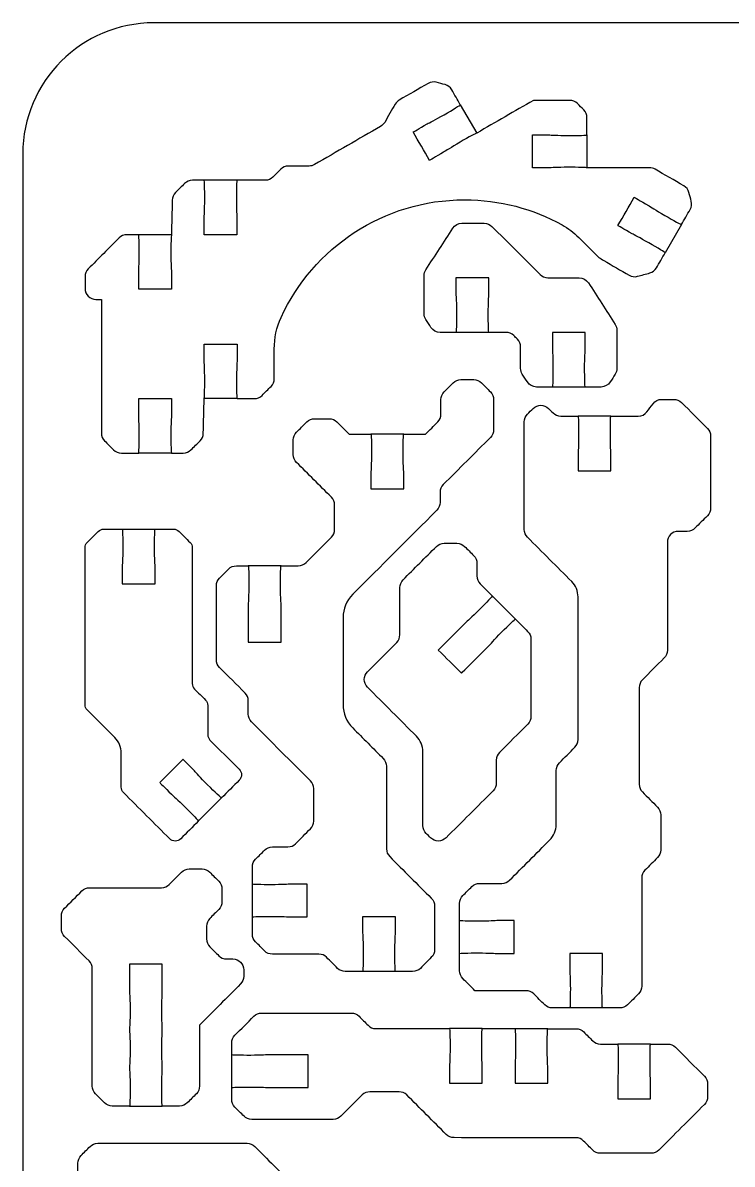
# Model space of a CAD drawing. Extents: x 0 to 400, y 230 to 450.
# Drawn here: x 270 to 335, y 345.5 to 450 of the extents above; entities that cross this region are included whole.
import ezdxf

# ---------------------------------------------------------------- set-up
doc = ezdxf.new("R2010")
doc.units = 0
doc.header["$MEASUREMENT"] = 0
doc.layers.add('DEFAULT', color=18, linetype='CONTINUOUS')

msp = doc.modelspace()

# ---------------------------------------------------------------- linework, layer by layer
at = {"layer": 'DEFAULT', "color": 1}
for points in [[(310.09, 442.5), (311.59, 439.9)], [(321.69, 439.73), (321.69, 436.73)], [(289.62, 435.58), (286.62, 435.58)], [(330.36, 431.53), (328.86, 428.93)], [(283.62, 430.59), (280.62, 430.59)], [(312.7, 421.64), (309.7, 421.64)], [(321.53, 416.64), (318.53, 416.64)], [(289.63, 415.58), (286.63, 415.58)], [(323.88, 413.97), (320.88, 413.97)], [(304.9, 412.32), (301.9, 412.32)], [(283.62, 410.58), (280.62, 410.58)], [(279.12, 403.62), (282.12, 403.62)], [(293.66, 400.26), (290.66, 400.26)], [(315.14, 395.38), (313.02, 397.5)], [(286.08, 376.87), (288.21, 379)], [(291.04, 368.1), (291.04, 371.1)], [(310.02, 364.75), (310.02, 367.75)], [(304.14, 363.1), (301.14, 363.1)], [(323.12, 359.76), (320.12, 359.76)], [(312.1, 357.87), (309.1, 357.87)], [(318.1, 357.86), (315.1, 357.86)], [(289.14, 352.47), (289.14, 355.47)], [(327.52, 356.45), (324.52, 356.45)], [(279.78, 350.78), (282.78, 350.78)]]:
    msp.add_lwpolyline(points, dxfattribs=at)
for points, knots in [([(270, 242), (270, 307.33), (270, 372.67), (270, 438), (270, 444.63), (275.37, 450), (282, 450), (317.33, 450), (352.67, 450), (388, 450), (394.63, 450), (400, 444.63), (400, 438), (400, 372.67), (400, 307.33), (400, 242), (400, 235.37), (394.63, 230), (388, 230), (352.67, 230), (317.33, 230), (282, 230), (275.37, 230), (270, 235.37), (270, 242)], [0, 0, 0, 0, 555.591, 555.591, 555.591, 556.591, 556.591, 556.591, 857.063, 857.063, 857.063, 858.063, 858.063, 858.063, 1413.654, 1413.654, 1413.654, 1414.654, 1414.654, 1414.654, 1715.126, 1715.126, 1715.126, 1716.126, 1716.126, 1716.126, 1716.126]), ([(326.03, 434.02), (325.53, 433.16), (325.03, 432.29), (324.53, 431.42), (324.53, 431.42), (325.07, 431.12), (325.83, 430.68), (326.01, 430.57), (326.53, 430.33), (327.36, 429.84), (328.2, 429.37), (328.86, 428.96), (328.86, 428.93), (328.59, 428.47), (328.33, 428.01), (328.06, 427.55), (327.93, 427.32), (327.71, 427.16), (327.46, 427.09), (327.08, 426.99), (326.7, 426.88), (326.32, 426.78), (326.07, 426.71), (325.79, 426.75), (325.56, 426.88), (324.79, 427.33), (324.01, 427.78), (323.23, 428.23), (322.93, 428.4), (322.65, 428.62), (322.4, 428.86), (321.92, 429.35), (321.43, 429.84), (320.94, 430.33), (320.49, 430.78), (319.97, 431.18), (319.41, 431.49), (316.76, 432.96), (313.71, 433.79), (310.48, 433.79), (303.02, 433.79), (296.59, 429.38), (293.67, 423.02), (293.25, 422.11), (293.04, 421.12), (293.04, 420.12), (293.04, 419.22), (293.04, 418.31), (293.04, 417.41), (293.04, 417.14), (292.94, 416.89), (292.75, 416.7), (292.47, 416.43), (292.2, 416.15), (291.92, 415.87), (291.73, 415.69), (291.48, 415.58), (291.21, 415.58), (290.68, 415.58), (290.16, 415.58), (289.63, 415.58), (289.6, 415.58), (289.58, 416.36), (289.58, 417.33), (289.58, 418.3), (289.63, 418.87), (289.63, 419.08), (289.63, 419.58), (289.63, 420.08), (289.63, 420.58), (288.63, 420.58), (287.63, 420.58), (286.62, 420.58), (286.62, 420.08), (286.62, 419.58), (286.62, 419.08), (286.62, 418.87), (286.67, 418.3), (286.67, 417.33), (286.67, 416.36), (286.65, 415.58), (286.62, 415.58), (286.59, 414.52), (286.57, 413.46), (286.54, 412.4), (286.54, 412.14), (286.43, 411.9), (286.25, 411.72), (285.97, 411.44), (285.69, 411.16), (285.41, 410.88), (285.22, 410.69), (284.97, 410.58), (284.7, 410.58), (284.34, 410.58), (283.98, 410.58), (283.62, 410.58), (283.59, 410.58), (283.57, 411.37), (283.57, 412.33), (283.57, 413.3), (283.62, 413.87), (283.62, 414.08), (283.62, 414.58), (283.62, 415.08), (283.62, 415.58), (282.62, 415.58), (281.62, 415.58), (280.62, 415.58), (280.62, 415.08), (280.62, 414.58), (280.62, 414.08), (280.62, 413.87), (280.67, 413.3), (280.67, 412.33), (280.67, 411.37), (280.64, 410.58), (280.62, 410.58), (280.09, 410.58), (279.56, 410.58), (279.03, 410.58), (278.76, 410.58), (278.51, 410.69), (278.32, 410.88), (278.04, 411.15), (277.77, 411.43), (277.49, 411.71), (277.3, 411.89), (277.2, 412.15), (277.2, 412.41), (277.2, 416.5), (277.2, 420.58), (277.2, 424.67), (277.03, 424.67), (276.87, 424.67), (276.7, 424.67), (276.15, 424.67), (275.7, 425.11), (275.7, 425.67), (275.7, 426.03), (275.7, 426.39), (275.7, 426.75), (275.7, 427.02), (275.8, 427.27), (275.99, 427.46), (276.94, 428.41), (277.88, 429.35), (278.82, 430.3), (279.01, 430.48), (279.27, 430.59), (279.53, 430.59), (279.89, 430.59), (280.26, 430.59), (280.62, 430.59), (280.64, 430.59), (280.67, 429.81), (280.67, 428.84), (280.67, 427.87), (280.62, 427.3), (280.62, 427.09), (280.62, 426.59), (280.62, 426.09), (280.62, 425.59), (281.62, 425.59), (282.62, 425.59), (283.62, 425.59), (283.62, 426.09), (283.62, 426.59), (283.62, 427.09), (283.62, 427.3), (283.57, 427.87), (283.57, 428.84), (283.57, 429.75), (283.59, 430.5), (283.62, 430.59), (283.64, 431.65), (283.67, 432.71), (283.7, 433.76), (283.7, 434.02), (283.81, 434.26), (283.99, 434.45), (284.27, 434.73), (284.55, 435.01), (284.83, 435.29), (285.02, 435.48), (285.27, 435.58), (285.54, 435.58), (285.9, 435.58), (286.26, 435.58), (286.62, 435.58), (286.65, 435.58), (286.67, 434.79), (286.67, 433.83), (286.67, 432.87), (286.62, 432.29), (286.62, 432.08), (286.62, 431.58), (286.62, 431.08), (286.62, 430.58), (287.62, 430.58), (288.62, 430.58), (289.62, 430.58), (289.62, 431.08), (289.62, 431.58), (289.62, 432.08), (289.62, 432.29), (289.57, 432.87), (289.57, 433.83), (289.57, 434.79), (289.59, 435.58), (289.62, 435.58), (290.49, 435.58), (291.35, 435.58), (292.21, 435.58), (292.48, 435.58), (292.73, 435.69), (292.92, 435.87), (293.16, 436.11), (293.39, 436.35), (293.63, 436.59), (293.82, 436.77), (294.07, 436.88), (294.34, 436.88), (294.97, 436.88), (295.6, 436.88), (296.23, 436.88), (296.4, 436.88), (296.58, 436.93), (296.73, 437.01), (298.75, 438.18), (300.77, 439.35), (302.79, 440.51), (302.94, 440.6), (303.07, 440.73), (303.16, 440.88), (303.48, 441.44), (303.8, 442), (304.13, 442.56), (304.22, 442.71), (304.34, 442.84), (304.49, 442.93), (305.38, 443.43), (306.26, 443.94), (307.14, 444.45), (307.37, 444.58), (307.64, 444.62), (307.89, 444.55), (308.16, 444.48), (308.43, 444.41), (308.69, 444.34), (308.95, 444.27), (309.17, 444.1), (309.3, 443.87), (309.57, 443.41), (309.83, 442.96), (310.09, 442.5), (310.09, 442.47), (309.44, 442.06), (308.61, 441.58), (307.77, 441.1), (307.25, 440.85), (307.06, 440.75), (306.31, 440.31), (305.77, 440), (305.77, 440), (306.27, 439.13), (306.77, 438.27), (307.27, 437.4), (307.27, 437.4), (307.81, 437.71), (308.56, 438.15), (308.75, 438.26), (309.22, 438.58), (310.06, 439.07), (310.89, 439.55), (311.58, 439.92), (311.6, 439.9), (313.33, 440.9), (315.06, 441.9), (316.79, 442.9), (317.9, 442.9), (319, 442.9), (320.11, 442.9), (320.37, 442.9), (320.63, 442.8), (320.82, 442.61), (321.01, 442.41), (321.21, 442.22), (321.4, 442.02), (321.59, 441.83), (321.69, 441.58), (321.69, 441.31), (321.69, 440.78), (321.69, 440.26), (321.69, 439.73), (321.69, 439.7), (320.91, 439.68), (319.94, 439.68), (318.98, 439.68), (318.41, 439.73), (318.19, 439.73), (317.69, 439.73), (317.19, 439.73), (316.7, 439.73), (316.7, 438.72), (316.7, 437.72), (316.7, 436.72), (317.19, 436.72), (317.69, 436.72), (318.19, 436.72), (318.41, 436.72), (318.98, 436.77), (319.94, 436.77), (320.91, 436.77), (321.69, 436.75), (321.69, 436.72), (323.61, 436.72), (325.52, 436.72), (327.43, 436.72), (327.6, 436.72), (327.77, 436.68), (327.93, 436.59), (328.81, 436.08), (329.69, 435.58), (330.57, 435.07), (330.8, 434.94), (330.97, 434.72), (331.03, 434.46), (331.11, 434.19), (331.18, 433.93), (331.25, 433.66), (331.32, 433.4), (331.28, 433.13), (331.15, 432.9), (330.88, 432.44), (330.62, 431.98), (330.35, 431.52), (330.34, 431.5), (329.65, 431.88), (328.82, 432.36), (327.98, 432.84), (327.51, 433.17), (327.32, 433.27), (326.57, 433.72), (326.03, 434.02), (326.03, 434.02)], [0, 0, 0, 0, 8.507608, 8.507608, 8.507608, 9.507608, 9.507608, 9.507608, 10.507608, 10.507608, 10.507608, 11.507608, 11.507608, 11.507608, 16.010877, 16.010877, 16.010877, 17.010877, 17.010877, 17.010877, 20.331075, 20.331075, 20.331075, 21.331075, 21.331075, 21.331075, 28.956307, 28.956307, 28.956307, 29.956307, 29.956307, 29.956307, 35.821052, 35.821052, 35.821052, 36.821052, 36.821052, 36.821052, 37.821052, 37.821052, 37.821052, 38.821052, 38.821052, 38.821052, 39.821052, 39.821052, 39.821052, 47.508052, 47.508052, 47.508052, 48.508052, 48.508052, 48.508052, 51.822971, 51.822971, 51.822971, 52.822971, 52.822971, 52.822971, 57.320971, 57.320971, 57.320971, 58.320971, 58.320971, 58.320971, 59.320971, 59.320971, 59.320971, 63.570971, 63.570971, 63.570971, 72.080971, 72.080971, 72.080971, 76.330971, 76.330971, 76.330971, 77.330971, 77.330971, 77.330971, 78.340971, 78.340971, 78.340971, 87.370701, 87.370701, 87.370701, 88.370701, 88.370701, 88.370701, 91.7337, 91.7337, 91.7337, 92.7337, 92.7337, 92.7337, 95.8097, 95.8097, 95.8097, 96.8097, 96.8097, 96.8097, 97.8097, 97.8097, 97.8097, 102.0597, 102.0597, 102.0597, 110.5697, 110.5697, 110.5697, 114.8197, 114.8197, 114.8197, 115.8197, 115.8197, 115.8197, 116.8197, 116.8197, 116.8197, 121.3257, 121.3257, 121.3257, 122.3257, 122.3257, 122.3257, 125.649102, 125.649102, 125.649102, 126.649102, 126.649102, 126.649102, 161.385102, 161.385102, 161.385102, 162.800102, 162.800102, 162.800102, 163.800102, 163.800102, 163.800102, 166.882102, 166.882102, 166.882102, 167.882102, 167.882102, 167.882102, 179.244603, 179.244603, 179.244603, 180.244603, 180.244603, 180.244603, 183.319603, 183.319603, 183.319603, 184.319603, 184.319603, 184.319603, 185.319603, 185.319603, 185.319603, 189.569603, 189.569603, 189.569603, 198.079603, 198.079603, 198.079603, 202.329603, 202.329603, 202.329603, 203.329603, 203.329603, 203.329603, 204.349603, 204.349603, 204.349603, 213.351341, 213.351341, 213.351341, 214.351341, 214.351341, 214.351341, 217.721414, 217.721414, 217.721414, 218.721414, 218.721414, 218.721414, 221.795414, 221.795414, 221.795414, 222.795414, 222.795414, 222.795414, 223.795414, 223.795414, 223.795414, 228.045414, 228.045414, 228.045414, 236.555414, 236.555414, 236.555414, 240.805414, 240.805414, 240.805414, 241.805414, 241.805414, 241.805414, 242.805414, 242.805414, 242.805414, 250.141414, 250.141414, 250.141414, 251.141414, 251.141414, 251.141414, 253.998126, 253.998126, 253.998126, 254.998126, 254.998126, 254.998126, 260.354126, 260.354126, 260.354126, 261.354126, 261.354126, 261.354126, 281.198138, 281.198138, 281.198138, 282.198138, 282.198138, 282.198138, 287.707351, 287.707351, 287.707351, 288.707351, 288.707351, 288.707351, 297.355515, 297.355515, 297.355515, 298.355515, 298.355515, 298.355515, 300.704755, 300.704755, 300.704755, 301.704755, 301.704755, 301.704755, 306.194595, 306.194595, 306.194595, 307.194595, 307.194595, 307.194595, 308.194595, 308.194595, 308.194595, 309.194595, 309.194595, 309.194595, 317.702203, 317.702203, 317.702203, 318.702203, 318.702203, 318.702203, 319.702203, 319.702203, 319.702203, 320.702203, 320.702203, 320.702203, 337.728758, 337.728758, 337.728758, 347.121758, 347.121758, 347.121758, 348.121758, 348.121758, 348.121758, 350.475719, 350.475719, 350.475719, 351.475719, 351.475719, 351.475719, 355.973719, 355.973719, 355.973719, 356.973719, 356.973719, 356.973719, 357.973719, 357.973719, 357.973719, 362.223719, 362.223719, 362.223719, 370.743719, 370.743719, 370.743719, 374.993719, 374.993719, 374.993719, 375.993719, 375.993719, 375.993719, 376.993719, 376.993719, 376.993719, 393.246719, 393.246719, 393.246719, 394.246719, 394.246719, 394.246719, 402.881929, 402.881929, 402.881929, 403.881929, 403.881929, 403.881929, 406.232461, 406.232461, 406.232461, 407.232461, 407.232461, 407.232461, 411.737692, 411.737692, 411.737692, 412.737692, 412.737692, 412.737692, 413.737692, 413.737692, 413.737692, 414.737692, 414.737692, 414.737692, 414.737692]), ([(317.07, 416.64), (317.55, 416.64), (318.04, 416.64), (318.53, 416.64), (318.56, 416.72), (318.58, 417.47), (318.58, 418.39), (318.58, 419.36), (318.53, 419.93), (318.53, 420.14), (318.53, 420.64), (318.53, 421.14), (318.53, 421.64), (319.53, 421.64), (320.53, 421.64), (321.53, 421.64), (321.53, 421.14), (321.53, 420.64), (321.53, 420.14), (321.53, 419.93), (321.48, 419.36), (321.48, 418.39), (321.48, 417.47), (321.5, 416.72), (321.53, 416.64), (322.01, 416.64), (322.5, 416.64), (322.98, 416.64), (323.32, 416.64), (323.64, 416.82), (323.82, 417.1), (323.98, 417.34), (324.13, 417.57), (324.28, 417.81), (324.39, 417.97), (324.44, 418.16), (324.44, 418.36), (324.44, 419.52), (324.44, 420.68), (324.44, 421.84), (324.44, 422.03), (324.39, 422.22), (324.28, 422.38), (323.46, 423.65), (322.64, 424.92), (321.82, 426.19), (321.64, 426.47), (321.32, 426.64), (320.98, 426.64), (320.02, 426.64), (319.07, 426.64), (318.11, 426.64), (317.84, 426.64), (317.59, 426.75), (317.4, 426.94), (315.93, 428.41), (314.46, 429.88), (312.99, 431.35), (312.8, 431.54), (312.55, 431.64), (312.28, 431.64), (311.6, 431.64), (310.92, 431.64), (310.24, 431.64), (309.9, 431.64), (309.58, 431.47), (309.4, 431.18), (308.58, 429.92), (307.76, 428.65), (306.94, 427.38), (306.83, 427.22), (306.78, 427.03), (306.78, 426.83), (306.78, 425.67), (306.78, 424.51), (306.78, 423.35), (306.78, 423.16), (306.83, 422.97), (306.94, 422.81), (307.09, 422.57), (307.24, 422.34), (307.4, 422.1), (307.58, 421.82), (307.9, 421.64), (308.24, 421.64), (308.72, 421.64), (309.21, 421.64), (309.69, 421.64), (309.72, 421.64), (309.74, 422.43), (309.74, 423.39), (309.74, 424.36), (309.69, 424.93), (309.69, 425.14), (309.69, 425.64), (309.69, 426.14), (309.69, 426.64), (310.69, 426.64), (311.7, 426.64), (312.7, 426.64), (312.7, 426.14), (312.7, 425.64), (312.7, 425.14), (312.7, 424.93), (312.65, 424.36), (312.65, 423.39), (312.65, 422.43), (312.67, 421.64), (312.7, 421.64), (313.23, 421.64), (313.75, 421.64), (314.28, 421.64), (314.55, 421.64), (314.8, 421.54), (314.99, 421.35), (315.1, 421.24), (315.21, 421.13), (315.32, 421.02), (315.5, 420.84), (315.61, 420.58), (315.61, 420.32), (315.61, 419.66), (315.61, 419.01), (315.61, 418.35), (315.61, 418.16), (315.67, 417.97), (315.77, 417.81), (315.92, 417.58), (316.08, 417.34), (316.23, 417.1), (316.41, 416.82), (316.73, 416.64), (317.07, 416.64)], [1, 1, 1, 1, 5.136, 5.136, 5.136, 6.136, 6.136, 6.136, 7.136, 7.136, 7.136, 11.396, 11.396, 11.396, 19.907, 19.907, 19.907, 24.167, 24.167, 24.167, 25.167, 25.167, 25.167, 26.167, 26.167, 26.167, 30.286, 30.286, 30.286, 31.286, 31.286, 31.286, 33.686382, 33.686382, 33.686382, 34.686382, 34.686382, 34.686382, 44.550382, 44.550382, 44.550382, 45.550382, 45.550382, 45.550382, 58.401831, 58.401831, 58.401831, 59.401831, 59.401831, 59.401831, 67.544831, 67.544831, 67.544831, 68.544831, 68.544831, 68.544831, 86.235935, 86.235935, 86.235935, 87.235935, 87.235935, 87.235935, 93.028935, 93.028935, 93.028935, 94.028935, 94.028935, 94.028935, 106.879545, 106.879545, 106.879545, 107.879545, 107.879545, 107.879545, 117.743545, 117.743545, 117.743545, 118.743545, 118.743545, 118.743545, 121.143927, 121.143927, 121.143927, 122.143927, 122.143927, 122.143927, 126.272927, 126.272927, 126.272927, 127.272927, 127.272927, 127.272927, 128.272927, 128.272927, 128.272927, 132.522927, 132.522927, 132.522927, 141.033927, 141.033927, 141.033927, 145.283927, 145.283927, 145.283927, 146.283927, 146.283927, 146.283927, 147.283927, 147.283927, 147.283927, 151.778927, 151.778927, 151.778927, 152.778927, 152.778927, 152.778927, 154.092731, 154.092731, 154.092731, 155.092731, 155.092731, 155.092731, 160.652731, 160.652731, 160.652731, 161.652731, 161.652731, 161.652731, 164.046791, 164.046791, 164.046791, 165.046791, 165.046791, 165.046791, 165.046791]), ([(313.14, 412.73), (313.14, 413.65), (313.14, 414.57), (313.14, 415.49), (313.14, 415.76), (313.04, 416.01), (312.85, 416.2), (312.57, 416.48), (312.3, 416.75), (312.02, 417.03), (311.83, 417.22), (311.58, 417.32), (311.32, 417.32), (310.92, 417.32), (310.53, 417.32), (310.14, 417.32), (309.88, 417.32), (309.62, 417.22), (309.44, 417.03), (309.16, 416.75), (308.88, 416.48), (308.61, 416.2), (308.42, 416.01), (308.31, 415.76), (308.31, 415.49), (308.31, 415.05), (308.31, 414.6), (308.31, 414.15), (308.31, 413.89), (308.21, 413.63), (308.02, 413.45), (307.65, 413.07), (307.28, 412.7), (306.9, 412.32), (306.24, 412.32), (305.57, 412.32), (304.9, 412.32), (304.87, 412.32), (304.85, 411.54), (304.85, 410.57), (304.85, 409.6), (304.9, 409.03), (304.9, 408.82), (304.9, 408.32), (304.9, 407.82), (304.9, 407.32), (303.9, 407.32), (302.9, 407.32), (301.9, 407.32), (301.9, 407.82), (301.9, 408.32), (301.9, 408.82), (301.9, 409.03), (301.95, 409.6), (301.95, 410.57), (301.95, 411.54), (301.93, 412.32), (301.9, 412.32), (301.23, 412.32), (300.57, 412.32), (299.9, 412.32), (299.53, 412.7), (299.15, 413.07), (298.78, 413.45), (298.59, 413.63), (298.34, 413.74), (298.07, 413.74), (297.62, 413.74), (297.18, 413.74), (296.73, 413.74), (296.47, 413.74), (296.21, 413.63), (296.02, 413.45), (295.71, 413.13), (295.39, 412.81), (295.07, 412.5), (294.89, 412.31), (294.78, 412.06), (294.78, 411.79), (294.78, 411.34), (294.78, 410.9), (294.78, 410.45), (294.78, 410.18), (294.89, 409.93), (295.08, 409.74), (296.14, 408.68), (297.21, 407.61), (298.27, 406.55), (298.46, 406.36), (298.57, 406.1), (298.57, 405.84), (298.57, 405.09), (298.57, 404.34), (298.57, 403.59), (298.57, 403.32), (298.46, 403.07), (298.27, 402.88), (297.5, 402.11), (296.72, 401.33), (295.95, 400.56), (295.76, 400.37), (295.51, 400.26), (295.24, 400.26), (294.72, 400.26), (294.19, 400.26), (293.66, 400.26), (293.63, 400.26), (293.61, 399.48), (293.61, 398.51), (293.61, 397.55), (293.66, 396.98), (293.66, 396.76), (293.66, 395.6), (293.66, 394.43), (293.66, 393.26), (292.66, 393.26), (291.66, 393.26), (290.66, 393.26), (290.66, 394.43), (290.66, 395.6), (290.66, 396.76), (290.66, 396.98), (290.71, 397.55), (290.71, 398.51), (290.71, 399.48), (290.69, 400.26), (290.66, 400.26), (290.3, 400.26), (289.93, 400.26), (289.57, 400.26), (289.3, 400.26), (289.05, 400.16), (288.86, 399.97), (288.59, 399.69), (288.31, 399.42), (288.03, 399.14), (287.85, 398.95), (287.74, 398.7), (287.74, 398.43), (287.74, 396.17), (287.74, 393.91), (287.74, 391.65), (287.74, 391.38), (287.85, 391.13), (288.03, 390.94), (288.81, 390.16), (289.59, 389.39), (290.36, 388.61), (290.55, 388.42), (290.65, 388.17), (290.66, 387.9), (290.66, 387.5), (290.66, 387.09), (290.66, 386.68), (290.66, 386.41), (290.76, 386.16), (290.95, 385.97), (292.75, 384.17), (294.56, 382.36), (296.36, 380.56), (296.55, 380.37), (296.66, 380.12), (296.66, 379.85), (296.66, 378.86), (296.66, 377.87), (296.66, 376.88), (296.66, 376.62), (296.55, 376.36), (296.36, 376.18), (295.91, 375.72), (295.45, 375.27), (295, 374.81), (294.81, 374.62), (294.56, 374.52), (294.29, 374.52), (293.82, 374.52), (293.34, 374.52), (292.87, 374.52), (292.6, 374.52), (292.35, 374.41), (292.16, 374.22), (291.88, 373.95), (291.61, 373.67), (291.33, 373.4), (291.14, 373.21), (291.04, 372.95), (291.04, 372.69), (291.04, 372.16), (291.04, 371.63), (291.04, 371.1), (291.04, 371.07), (291.82, 371.05), (292.79, 371.05), (293.76, 371.05), (294.33, 371.1), (294.54, 371.1), (295.04, 371.1), (295.54, 371.1), (296.04, 371.1), (296.04, 370.1), (296.04, 369.1), (296.04, 368.1), (295.54, 368.1), (295.04, 368.1), (294.54, 368.1), (294.33, 368.1), (293.76, 368.15), (292.79, 368.15), (291.82, 368.15), (291.04, 368.13), (291.04, 368.1), (291.04, 367.57), (291.04, 367.04), (291.04, 366.52), (291.04, 366.25), (291.14, 365.99), (291.33, 365.81), (291.61, 365.53), (291.88, 365.26), (292.16, 364.98), (292.35, 364.79), (292.6, 364.69), (292.87, 364.69), (294.29, 364.69), (295.71, 364.69), (297.13, 364.69), (297.4, 364.69), (297.65, 364.58), (297.84, 364.4), (298.17, 364.06), (298.51, 363.73), (298.84, 363.39), (299.03, 363.21), (299.28, 363.1), (299.55, 363.1), (300.08, 363.1), (300.61, 363.1), (301.14, 363.1), (301.17, 363.1), (301.19, 363.88), (301.19, 364.85), (301.19, 365.82), (301.14, 366.39), (301.14, 366.6), (301.14, 367.1), (301.14, 367.6), (301.14, 368.1), (302.14, 368.1), (303.14, 368.1), (304.14, 368.1), (304.14, 367.6), (304.14, 367.1), (304.14, 366.6), (304.14, 366.39), (304.09, 365.82), (304.09, 364.85), (304.09, 363.88), (304.11, 363.1), (304.14, 363.1), (304.67, 363.1), (305.2, 363.1), (305.72, 363.1), (305.99, 363.1), (306.24, 363.21), (306.43, 363.39), (306.76, 363.73), (307.1, 364.06), (307.43, 364.4), (307.62, 364.58), (307.73, 364.84), (307.73, 365.1), (307.73, 366.44), (307.73, 367.77), (307.73, 369.1), (307.73, 369.37), (307.62, 369.62), (307.43, 369.81), (306.16, 371.08), (304.89, 372.35), (303.62, 373.62), (303.43, 373.81), (303.32, 374.07), (303.32, 374.33), (303.32, 376.86), (303.32, 379.38), (303.32, 381.91), (303.32, 382.17), (303.22, 382.43), (303.03, 382.61), (302.1, 383.55), (301.16, 384.48), (300.23, 385.42), (299.66, 385.98), (299.35, 386.74), (299.35, 387.54), (299.35, 390.2), (299.35, 392.86), (299.35, 395.52), (299.35, 396.32), (299.66, 397.08), (300.23, 397.65), (302.8, 400.22), (305.37, 402.79), (307.94, 405.36), (308.13, 405.55), (308.23, 405.8), (308.23, 406.07), (308.23, 406.37), (308.23, 406.68), (308.23, 406.99), (308.23, 407.25), (308.34, 407.51), (308.53, 407.7), (309.97, 409.14), (311.41, 410.58), (312.85, 412.02), (313.04, 412.21), (313.14, 412.46), (313.14, 412.73)], [1, 1, 1, 1, 8.842, 8.842, 8.842, 9.842, 9.842, 9.842, 13.165402, 13.165402, 13.165402, 14.165402, 14.165402, 14.165402, 17.487402, 17.487402, 17.487402, 18.487402, 18.487402, 18.487402, 21.810804, 21.810804, 21.810804, 22.810804, 22.810804, 22.810804, 26.614804, 26.614804, 26.614804, 27.614804, 27.614804, 27.614804, 32.11635, 32.11635, 32.11635, 37.78635, 37.78635, 37.78635, 38.78635, 38.78635, 38.78635, 39.78635, 39.78635, 39.78635, 44.03635, 44.03635, 44.03635, 52.54635, 52.54635, 52.54635, 56.79635, 56.79635, 56.79635, 57.79635, 57.79635, 57.79635, 58.79635, 58.79635, 58.79635, 64.47635, 64.47635, 64.47635, 68.973549, 68.973549, 68.973549, 69.973549, 69.973549, 69.973549, 73.775549, 73.775549, 73.775549, 74.775549, 74.775549, 74.775549, 78.579783, 78.579783, 78.579783, 79.579783, 79.579783, 79.579783, 83.380783, 83.380783, 83.380783, 84.380783, 84.380783, 84.380783, 97.198509, 97.198509, 97.198509, 98.198509, 98.198509, 98.198509, 104.579509, 104.579509, 104.579509, 105.579509, 105.579509, 105.579509, 114.89847, 114.89847, 114.89847, 115.89847, 115.89847, 115.89847, 120.38447, 120.38447, 120.38447, 121.38447, 121.38447, 121.38447, 122.38447, 122.38447, 122.38447, 132.30447, 132.30447, 132.30447, 140.81447, 140.81447, 140.81447, 150.73447, 150.73447, 150.73447, 151.73447, 151.73447, 151.73447, 152.73447, 152.73447, 152.73447, 155.82047, 155.82047, 155.82047, 156.82047, 156.82047, 156.82047, 160.143165, 160.143165, 160.143165, 161.143165, 161.143165, 161.143165, 180.385165, 180.385165, 180.385165, 181.385165, 181.385165, 181.385165, 190.721802, 190.721802, 190.721802, 191.721802, 191.721802, 191.721802, 195.199808, 195.199808, 195.199808, 196.199808, 196.199808, 196.199808, 217.903744, 217.903744, 217.903744, 218.903744, 218.903744, 218.903744, 227.315744, 227.315744, 227.315744, 228.315744, 228.315744, 228.315744, 233.788751, 233.788751, 233.788751, 234.788751, 234.788751, 234.788751, 238.820751, 238.820751, 238.820751, 239.820751, 239.820751, 239.820751, 243.143446, 243.143446, 243.143446, 244.143446, 244.143446, 244.143446, 248.639446, 248.639446, 248.639446, 249.639446, 249.639446, 249.639446, 250.639446, 250.639446, 250.639446, 254.889446, 254.889446, 254.889446, 263.399446, 263.399446, 263.399446, 267.649446, 267.649446, 267.649446, 268.649446, 268.649446, 268.649446, 269.649446, 269.649446, 269.649446, 274.143446, 274.143446, 274.143446, 275.143446, 275.143446, 275.143446, 278.458365, 278.458365, 278.458365, 279.458365, 279.458365, 279.458365, 291.552365, 291.552365, 291.552365, 292.552365, 292.552365, 292.552365, 296.568731, 296.568731, 296.568731, 297.568731, 297.568731, 297.568731, 302.074731, 302.074731, 302.074731, 303.074731, 303.074731, 303.074731, 304.074731, 304.074731, 304.074731, 308.324731, 308.324731, 308.324731, 316.834731, 316.834731, 316.834731, 321.084731, 321.084731, 321.084731, 322.084731, 322.084731, 322.084731, 323.084731, 323.084731, 323.084731, 327.570731, 327.570731, 327.570731, 328.570731, 328.570731, 328.570731, 332.587098, 332.587098, 332.587098, 333.587098, 333.587098, 333.587098, 344.919098, 344.919098, 344.919098, 345.919098, 345.919098, 345.919098, 361.220889, 361.220889, 361.220889, 362.220889, 362.220889, 362.220889, 383.692889, 383.692889, 383.692889, 384.692889, 384.692889, 384.692889, 395.934472, 395.934472, 395.934472, 396.934472, 396.934472, 396.934472, 419.570472, 419.570472, 419.570472, 420.570472, 420.570472, 420.570472, 451.497909, 451.497909, 451.497909, 452.497909, 452.497909, 452.497909, 455.109909, 455.109909, 455.109909, 456.109909, 456.109909, 456.109909, 473.448167, 473.448167, 473.448167, 474.448167, 474.448167, 474.448167, 474.448167]), ([(333.02, 405.55), (333.02, 407.75), (333.02, 409.95), (333.02, 412.14), (333.02, 412.41), (332.91, 412.66), (332.73, 412.85), (331.94, 413.64), (331.15, 414.43), (330.36, 415.22), (330.17, 415.4), (329.92, 415.51), (329.65, 415.51), (329.28, 415.51), (328.91, 415.51), (328.54, 415.51), (328.23, 415.51), (327.94, 415.36), (327.75, 415.11), (327.56, 414.86), (327.37, 414.62), (327.18, 414.37), (326.99, 414.12), (326.7, 413.97), (326.39, 413.97), (325.55, 413.97), (324.72, 413.97), (323.88, 413.97), (323.86, 413.97), (323.84, 413.19), (323.84, 412.22), (323.84, 411.26), (323.88, 410.69), (323.88, 410.47), (323.88, 409.97), (323.88, 409.47), (323.88, 408.97), (322.88, 408.97), (321.88, 408.97), (320.88, 408.97), (320.88, 409.47), (320.88, 409.97), (320.88, 410.47), (320.88, 410.69), (320.93, 411.26), (320.93, 412.22), (320.93, 413.19), (320.91, 413.97), (320.88, 413.97), (320.35, 413.97), (319.82, 413.97), (319.29, 413.97), (319.03, 413.97), (318.77, 414.08), (318.59, 414.27), (318.45, 414.4), (318.31, 414.54), (318.17, 414.68), (317.78, 415.07), (317.15, 415.07), (316.76, 414.68), (316.59, 414.51), (316.41, 414.33), (316.24, 414.16), (316.05, 413.97), (315.95, 413.72), (315.95, 413.45), (315.95, 410.17), (315.95, 406.88), (315.95, 403.59), (315.95, 403.32), (316.05, 403.07), (316.24, 402.88), (317.59, 401.53), (318.94, 400.18), (320.3, 398.83), (320.67, 398.45), (320.88, 397.94), (320.88, 397.41), (320.88, 393.06), (320.88, 388.7), (320.88, 384.35), (320.88, 384.08), (320.78, 383.83), (320.59, 383.64), (320.12, 383.17), (319.64, 382.69), (319.17, 382.22), (318.98, 382.03), (318.87, 381.78), (318.87, 381.51), (318.87, 379.86), (318.87, 378.21), (318.87, 376.56), (318.87, 376.03), (318.66, 375.52), (318.29, 375.15), (317.06, 373.92), (315.83, 372.69), (314.61, 371.46), (314.42, 371.28), (314.16, 371.17), (313.9, 371.17), (313.22, 371.17), (312.53, 371.17), (311.85, 371.17), (311.58, 371.17), (311.33, 371.07), (311.14, 370.88), (310.87, 370.6), (310.59, 370.33), (310.31, 370.05), (310.13, 369.86), (310.02, 369.61), (310.02, 369.34), (310.02, 368.81), (310.02, 368.29), (310.02, 367.76), (310.02, 367.73), (310.8, 367.71), (311.77, 367.71), (312.74, 367.71), (313.31, 367.76), (313.52, 367.76), (314.02, 367.76), (314.52, 367.76), (315.02, 367.76), (315.02, 366.76), (315.02, 365.75), (315.02, 364.75), (314.52, 364.75), (314.02, 364.75), (313.52, 364.75), (313.31, 364.75), (312.74, 364.8), (311.77, 364.8), (310.8, 364.8), (310.02, 364.78), (310.02, 364.75), (310.02, 364.23), (310.02, 363.7), (310.02, 363.17), (310.02, 362.9), (310.13, 362.65), (310.31, 362.46), (310.69, 362.09), (311.06, 361.72), (311.43, 361.34), (312.99, 361.34), (314.55, 361.34), (316.11, 361.34), (316.38, 361.34), (316.63, 361.24), (316.82, 361.05), (317.16, 360.72), (317.49, 360.38), (317.82, 360.05), (318.01, 359.86), (318.27, 359.76), (318.53, 359.76), (319.06, 359.76), (319.59, 359.76), (320.12, 359.76), (320.15, 359.76), (320.17, 360.54), (320.17, 361.51), (320.17, 362.47), (320.12, 363.04), (320.12, 363.25), (320.12, 363.75), (320.12, 364.25), (320.12, 364.75), (321.12, 364.75), (322.12, 364.75), (323.12, 364.75), (323.12, 364.25), (323.12, 363.75), (323.12, 363.25), (323.12, 363.04), (323.07, 362.47), (323.07, 361.51), (323.07, 360.54), (323.09, 359.76), (323.12, 359.76), (323.65, 359.76), (324.18, 359.76), (324.7, 359.76), (324.97, 359.76), (325.22, 359.86), (325.41, 360.05), (325.75, 360.38), (326.08, 360.72), (326.41, 361.05), (326.6, 361.24), (326.71, 361.49), (326.71, 361.76), (326.71, 365.06), (326.71, 368.36), (326.71, 371.67), (326.71, 371.93), (326.81, 372.19), (327, 372.37), (327.39, 372.76), (327.77, 373.15), (328.16, 373.53), (328.35, 373.72), (328.45, 373.98), (328.45, 374.24), (328.45, 375.31), (328.45, 376.38), (328.45, 377.45), (328.45, 377.71), (328.35, 377.97), (328.16, 378.16), (327.7, 378.62), (327.23, 379.08), (326.77, 379.55), (326.58, 379.73), (326.48, 379.99), (326.48, 380.25), (326.48, 383.21), (326.48, 386.16), (326.48, 389.12), (326.48, 389.38), (326.58, 389.63), (326.77, 389.82), (327.43, 390.49), (328.1, 391.15), (328.76, 391.82), (328.95, 392), (329.06, 392.26), (329.06, 392.52), (329.06, 395.82), (329.06, 399.12), (329.06, 402.42), (329.06, 402.97), (329.5, 403.42), (330.06, 403.42), (330.33, 403.42), (330.61, 403.42), (330.89, 403.42), (331.15, 403.42), (331.41, 403.52), (331.59, 403.71), (331.97, 404.09), (332.35, 404.47), (332.73, 404.84), (332.91, 405.03), (333.02, 405.29), (333.02, 405.55)], [1, 1, 1, 1, 19.692, 19.692, 19.692, 20.692, 20.692, 20.692, 30.167231, 30.167231, 30.167231, 31.167231, 31.167231, 31.167231, 34.315231, 34.315231, 34.315231, 35.315231, 35.315231, 35.315231, 37.959669, 37.959669, 37.959669, 38.959669, 38.959669, 38.959669, 46.052669, 46.052669, 46.052669, 47.052669, 47.052669, 47.052669, 48.052669, 48.052669, 48.052669, 52.302669, 52.302669, 52.302669, 60.812669, 60.812669, 60.812669, 65.062669, 65.062669, 65.062669, 66.062669, 66.062669, 66.062669, 67.062669, 67.062669, 67.062669, 71.566669, 71.566669, 71.566669, 72.566669, 72.566669, 72.566669, 74.21635, 74.21635, 74.21635, 75.21635, 75.21635, 75.21635, 77.298073, 77.298073, 77.298073, 78.298073, 78.298073, 78.298073, 106.262073, 106.262073, 106.262073, 107.262073, 107.262073, 107.262073, 123.525529, 123.525529, 123.525529, 124.525529, 124.525529, 124.525529, 161.552529, 161.552529, 161.552529, 162.552529, 162.552529, 162.552529, 168.251809, 168.251809, 168.251809, 169.251809, 169.251809, 169.251809, 183.289809, 183.289809, 183.289809, 184.289809, 184.289809, 184.289809, 199.054199, 199.054199, 199.054199, 200.054199, 200.054199, 200.054199, 205.866199, 205.866199, 205.866199, 206.866199, 206.866199, 206.866199, 210.189601, 210.189601, 210.189601, 211.189601, 211.189601, 211.189601, 215.685601, 215.685601, 215.685601, 216.685601, 216.685601, 216.685601, 217.685601, 217.685601, 217.685601, 221.935601, 221.935601, 221.935601, 230.445601, 230.445601, 230.445601, 234.695601, 234.695601, 234.695601, 235.695601, 235.695601, 235.695601, 236.695601, 236.695601, 236.695601, 241.189601, 241.189601, 241.189601, 242.189601, 242.189601, 242.189601, 246.686904, 246.686904, 246.686904, 259.951907, 259.951907, 259.951907, 260.951907, 260.951907, 260.951907, 264.966859, 264.966859, 264.966859, 265.966859, 265.966859, 265.966859, 270.472859, 270.472859, 270.472859, 271.472859, 271.472859, 271.472859, 272.472859, 272.472859, 272.472859, 276.722859, 276.722859, 276.722859, 285.232859, 285.232859, 285.232859, 289.482859, 289.482859, 289.482859, 290.482859, 290.482859, 290.482859, 291.482859, 291.482859, 291.482859, 295.968859, 295.968859, 295.968859, 296.968859, 296.968859, 296.968859, 300.985226, 300.985226, 300.985226, 301.985226, 301.985226, 301.985226, 330.077226, 330.077226, 330.077226, 331.077226, 331.077226, 331.077226, 335.729282, 335.729282, 335.729282, 336.729282, 336.729282, 336.729282, 345.821282, 345.821282, 345.821282, 346.821282, 346.821282, 346.821282, 352.393283, 352.393283, 352.393283, 353.393283, 353.393283, 353.393283, 378.515283, 378.515283, 378.515283, 379.515283, 379.515283, 379.515283, 387.50559, 387.50559, 387.50559, 388.50559, 388.50559, 388.50559, 416.55659, 416.55659, 416.55659, 417.55659, 417.55659, 417.55659, 419.90759, 419.90759, 419.90759, 420.90759, 420.90759, 420.90759, 425.446508, 425.446508, 425.446508, 426.446508, 426.446508, 426.446508, 426.446508]), ([(282.12, 398.62), (281.12, 398.62), (280.11, 398.62), (279.11, 398.62), (279.11, 399.12), (279.11, 399.62), (279.11, 400.12), (279.11, 400.33), (279.16, 400.9), (279.16, 401.87), (279.16, 402.84), (279.14, 403.62), (279.11, 403.62), (278.54, 403.62), (277.98, 403.62), (277.41, 403.62), (277.22, 403.62), (277.04, 403.54), (276.91, 403.41), (276.57, 403.08), (276.24, 402.75), (275.91, 402.41), (275.77, 402.28), (275.7, 402.1), (275.7, 401.91), (275.7, 397.13), (275.7, 392.34), (275.7, 387.56), (275.7, 387.37), (275.77, 387.19), (275.91, 387.06), (276.75, 386.22), (277.59, 385.38), (278.43, 384.53), (278.81, 384.16), (279.02, 383.65), (279.02, 383.12), (279.02, 382.08), (279.02, 381.04), (279.02, 379.99), (279.02, 379.81), (279.09, 379.63), (279.23, 379.49), (280.64, 378.08), (282.05, 376.67), (283.46, 375.25), (283.74, 374.98), (284.19, 374.98), (284.47, 375.25), (285.01, 375.79), (285.54, 376.33), (286.08, 376.87), (286.11, 376.9), (285.57, 377.46), (284.88, 378.15), (284.2, 378.83), (283.76, 379.2), (283.61, 379.35), (282.99, 379.97), (282.55, 380.41), (282.55, 380.41), (283.26, 381.12), (283.97, 381.82), (284.67, 382.53), (284.67, 382.53), (285.11, 382.09), (285.73, 381.47), (285.88, 381.32), (286.25, 380.88), (286.93, 380.2), (287.62, 379.52), (288.19, 378.98), (288.21, 379), (288.75, 379.54), (289.29, 380.08), (289.83, 380.62), (290.11, 380.9), (290.11, 381.35), (289.83, 381.62), (288.94, 382.52), (288.05, 383.41), (287.15, 384.3), (287.02, 384.43), (286.95, 384.61), (286.95, 384.8), (286.95, 385.69), (286.95, 386.58), (286.95, 387.47), (286.95, 387.66), (286.87, 387.84), (286.74, 387.97), (286.4, 388.3), (286.07, 388.63), (285.74, 388.97), (285.61, 389.1), (285.53, 389.28), (285.53, 389.47), (285.53, 393.62), (285.53, 397.76), (285.53, 401.91), (285.53, 402.1), (285.46, 402.28), (285.32, 402.41), (284.99, 402.74), (284.66, 403.08), (284.32, 403.41), (284.19, 403.54), (284.01, 403.62), (283.82, 403.62), (283.25, 403.62), (282.68, 403.62), (282.12, 403.62), (282.09, 403.62), (282.07, 402.84), (282.07, 401.87), (282.07, 400.9), (282.12, 400.33), (282.12, 400.12), (282.12, 399.62), (282.12, 399.12), (282.12, 398.62)], [4.25, 4.25, 4.25, 4.25, 12.76, 12.76, 12.76, 17.01, 17.01, 17.01, 18.01, 18.01, 18.01, 19.01, 19.01, 19.01, 23.85, 23.85, 23.85, 24.85, 24.85, 24.85, 28.8494, 28.8494, 28.8494, 29.8494, 29.8494, 29.8494, 70.5344, 70.5344, 70.5344, 71.5344, 71.5344, 71.5344, 81.66229, 81.66229, 81.66229, 82.66229, 82.66229, 82.66229, 91.52229, 91.52229, 91.52229, 92.52229, 92.52229, 92.52229, 109.509117, 109.509117, 109.509117, 110.509117, 110.509117, 110.509117, 116.99965, 116.99965, 116.99965, 117.99965, 117.99965, 117.99965, 118.99965, 118.99965, 118.99965, 119.99965, 119.99965, 119.99965, 128.513215, 128.513215, 128.513215, 129.513215, 129.513215, 129.513215, 130.513215, 130.513215, 130.513215, 131.513215, 131.513215, 131.513215, 138.018598, 138.018598, 138.018598, 139.018598, 139.018598, 139.018598, 149.755307, 149.755307, 149.755307, 150.755307, 150.755307, 150.755307, 158.311307, 158.311307, 158.311307, 159.311307, 159.311307, 159.311307, 163.319188, 163.319188, 163.319188, 164.319188, 164.319188, 164.319188, 199.585188, 199.585188, 199.585188, 200.585188, 200.585188, 200.585188, 204.59307, 204.59307, 204.59307, 205.59307, 205.59307, 205.59307, 210.43107, 210.43107, 210.43107, 211.43107, 211.43107, 211.43107, 212.43107, 212.43107, 212.43107, 216.68107, 216.68107, 216.68107, 216.68107]), ([(307.9, 402.04), (306.88, 401.02), (305.86, 400), (304.84, 398.98), (304.65, 398.79), (304.55, 398.54), (304.55, 398.27), (304.55, 396.83), (304.55, 395.39), (304.55, 393.95), (304.55, 393.68), (304.44, 393.43), (304.26, 393.24), (303.36, 392.35), (302.47, 391.45), (301.58, 390.56), (301.19, 390.17), (301.19, 389.54), (301.58, 389.15), (303.08, 387.65), (304.57, 386.15), (306.07, 384.65), (306.45, 384.28), (306.66, 383.77), (306.66, 383.24), (306.66, 380.98), (306.66, 378.72), (306.66, 376.46), (306.66, 376.2), (306.76, 375.94), (306.95, 375.75), (307.09, 375.62), (307.23, 375.48), (307.37, 375.34), (307.76, 374.95), (308.39, 374.95), (308.78, 375.34), (310.22, 376.78), (311.65, 378.21), (313.09, 379.65), (313.28, 379.84), (313.38, 380.09), (313.38, 380.36), (313.38, 381.06), (313.38, 381.76), (313.38, 382.46), (313.38, 382.73), (313.49, 382.98), (313.68, 383.17), (314.54, 384.03), (315.4, 384.89), (316.27, 385.76), (316.45, 385.95), (316.56, 386.2), (316.56, 386.46), (316.56, 388.83), (316.56, 391.19), (316.56, 393.55), (316.56, 393.81), (316.45, 394.07), (316.26, 394.26), (315.89, 394.63), (315.52, 395), (315.14, 395.38), (315.12, 395.4), (314.55, 394.86), (313.87, 394.18), (313.19, 393.49), (312.82, 393.05), (312.67, 392.9), (312.05, 392.28), (310.19, 390.43), (310.19, 390.43), (309.49, 391.14), (308.78, 391.84), (308.07, 392.55), (308.07, 392.55), (309.93, 394.41), (310.55, 395.03), (310.7, 395.18), (311.13, 395.54), (311.82, 396.23), (312.5, 396.91), (313.04, 397.48), (313.02, 397.5), (312.65, 397.87), (312.27, 398.25), (311.9, 398.62), (311.71, 398.81), (311.61, 399.06), (311.61, 399.33), (311.61, 399.72), (311.61, 400.11), (311.61, 400.5), (311.61, 400.77), (311.5, 401.02), (311.31, 401.21), (311.04, 401.48), (310.76, 401.76), (310.48, 402.04), (310.3, 402.22), (310.04, 402.33), (309.78, 402.33), (309.39, 402.33), (309, 402.33), (308.61, 402.33), (308.34, 402.33), (308.09, 402.22), (307.9, 402.04)], [0, 0, 0, 0, 12.251332, 12.251332, 12.251332, 13.251332, 13.251332, 13.251332, 25.511332, 25.511332, 25.511332, 26.511332, 26.511332, 26.511332, 37.252284, 37.252284, 37.252284, 38.252284, 38.252284, 38.252284, 56.279264, 56.279264, 56.279264, 57.279264, 57.279264, 57.279264, 76.483264, 76.483264, 76.483264, 77.483264, 77.483264, 77.483264, 79.144258, 79.144258, 79.144258, 80.144258, 80.144258, 80.144258, 97.415342, 97.415342, 97.415342, 98.415342, 98.415342, 98.415342, 104.382342, 104.382342, 104.382342, 105.382342, 105.382342, 105.382342, 115.764083, 115.764083, 115.764083, 116.764083, 116.764083, 116.764083, 136.845083, 136.845083, 136.845083, 137.845083, 137.845083, 137.845083, 142.340868, 142.340868, 142.340868, 143.340868, 143.340868, 143.340868, 144.340868, 144.340868, 144.340868, 145.340868, 145.340868, 145.340868, 153.851605, 153.851605, 153.851605, 154.851605, 154.851605, 154.851605, 155.851605, 155.851605, 155.851605, 156.851605, 156.851605, 156.851605, 161.34739, 161.34739, 161.34739, 162.34739, 162.34739, 162.34739, 165.67039, 165.67039, 165.67039, 166.67039, 166.67039, 166.67039, 169.992378, 169.992378, 169.992378, 170.992378, 170.992378, 170.992378, 174.315378, 174.315378, 174.315378, 175.315378, 175.315378, 175.315378, 175.315378]), ([(290.25, 362.66), (290.25, 362.86), (290.25, 363.06), (290.25, 363.25), (290.25, 363.8), (289.8, 364.25), (289.25, 364.25), (289.05, 364.25), (288.86, 364.25), (288.66, 364.25), (288.4, 364.25), (288.14, 364.36), (287.96, 364.54), (287.68, 364.82), (287.4, 365.1), (287.13, 365.37), (286.94, 365.56), (286.83, 365.81), (286.83, 366.08), (286.83, 366.47), (286.83, 366.86), (286.83, 367.25), (286.83, 367.52), (286.94, 367.77), (287.13, 367.96), (287.4, 368.23), (287.68, 368.51), (287.96, 368.79), (288.14, 368.97), (288.25, 369.23), (288.25, 369.49), (288.25, 369.88), (288.25, 370.28), (288.25, 370.67), (288.25, 370.93), (288.14, 371.19), (287.96, 371.37), (287.68, 371.65), (287.4, 371.92), (287.13, 372.2), (286.94, 372.39), (286.69, 372.49), (286.42, 372.49), (286.03, 372.49), (285.64, 372.49), (285.25, 372.49), (284.98, 372.49), (284.73, 372.39), (284.54, 372.2), (284.17, 371.82), (283.79, 371.45), (283.42, 371.08), (283.23, 370.89), (282.98, 370.78), (282.71, 370.78), (280.52, 370.78), (278.32, 370.78), (276.12, 370.78), (275.86, 370.78), (275.6, 370.68), (275.42, 370.49), (274.89, 369.96), (274.36, 369.43), (273.83, 368.9), (273.64, 368.72), (273.54, 368.46), (273.54, 368.2), (273.54, 367.81), (273.54, 367.42), (273.54, 367.03), (273.54, 366.76), (273.64, 366.51), (273.83, 366.32), (274.58, 365.57), (275.32, 364.82), (276.07, 364.07), (276.26, 363.89), (276.36, 363.63), (276.36, 363.37), (276.36, 359.78), (276.36, 356.19), (276.36, 352.61), (276.36, 352.34), (276.47, 352.09), (276.66, 351.9), (276.93, 351.62), (277.21, 351.35), (277.49, 351.07), (277.67, 350.88), (277.93, 350.78), (278.19, 350.78), (278.72, 350.78), (279.25, 350.78), (279.78, 350.78), (279.81, 350.78), (279.83, 351.56), (279.83, 352.53), (279.83, 353.49), (279.78, 354.07), (279.78, 354.28), (279.78, 354.49), (279.83, 355.06), (279.83, 356.03), (279.83, 356.99), (279.78, 357.57), (279.78, 357.78), (279.78, 357.99), (279.83, 358.56), (279.83, 359.53), (279.83, 360.49), (279.78, 361.07), (279.78, 361.28), (279.78, 362.11), (279.78, 362.95), (279.78, 363.78), (280.78, 363.78), (281.78, 363.78), (282.78, 363.78), (282.78, 362.95), (282.78, 362.11), (282.78, 361.28), (282.78, 361.07), (282.73, 360.49), (282.73, 359.53), (282.73, 358.56), (282.78, 357.99), (282.78, 357.78), (282.78, 357.57), (282.73, 356.99), (282.73, 356.03), (282.73, 355.06), (282.78, 354.49), (282.78, 354.28), (282.78, 354.07), (282.73, 353.49), (282.73, 352.53), (282.73, 351.56), (282.75, 350.78), (282.78, 350.78), (283.31, 350.78), (283.84, 350.78), (284.37, 350.78), (284.63, 350.78), (284.89, 350.88), (285.07, 351.07), (285.35, 351.35), (285.63, 351.62), (285.9, 351.9), (286.09, 352.09), (286.19, 352.34), (286.19, 352.61), (286.19, 354.47), (286.19, 356.33), (286.2, 358.19), (287.45, 359.45), (288.7, 360.7), (289.96, 361.96), (290.14, 362.15), (290.25, 362.4), (290.25, 362.66)], [1, 1, 1, 1, 2.662, 2.662, 2.662, 3.662, 3.662, 3.662, 5.323, 5.323, 5.323, 6.323, 6.323, 6.323, 9.645695, 9.645695, 9.645695, 10.645695, 10.645695, 10.645695, 13.967695, 13.967695, 13.967695, 14.967695, 14.967695, 14.967695, 18.29039, 18.29039, 18.29039, 19.29039, 19.29039, 19.29039, 22.60939, 22.60939, 22.60939, 23.60939, 23.60939, 23.60939, 26.925015, 26.925015, 26.925015, 27.925015, 27.925015, 27.925015, 31.249015, 31.249015, 31.249015, 32.249015, 32.249015, 32.249015, 36.745507, 36.745507, 36.745507, 37.745507, 37.745507, 37.745507, 56.427507, 56.427507, 56.427507, 57.427507, 57.427507, 57.427507, 63.790761, 63.790761, 63.790761, 64.790761, 64.790761, 64.790761, 68.111761, 68.111761, 68.111761, 69.111761, 69.111761, 69.111761, 78.105452, 78.105452, 78.105452, 79.105452, 79.105452, 79.105452, 109.606452, 109.606452, 109.606452, 110.606452, 110.606452, 110.606452, 113.929147, 113.929147, 113.929147, 114.929147, 114.929147, 114.929147, 119.425147, 119.425147, 119.425147, 120.425147, 120.425147, 120.425147, 121.425147, 121.425147, 121.425147, 122.425147, 122.425147, 122.425147, 123.425147, 123.425147, 123.425147, 124.425147, 124.425147, 124.425147, 125.425147, 125.425147, 125.425147, 132.526147, 132.526147, 132.526147, 141.036147, 141.036147, 141.036147, 148.137147, 148.137147, 148.137147, 149.137147, 149.137147, 149.137147, 150.137147, 150.137147, 150.137147, 151.137147, 151.137147, 151.137147, 152.137147, 152.137147, 152.137147, 153.137147, 153.137147, 153.137147, 154.137147, 154.137147, 154.137147, 158.631147, 158.631147, 158.631147, 159.631147, 159.631147, 159.631147, 162.946775, 162.946775, 162.946775, 163.946775, 163.946775, 163.946775, 179.794775, 179.794775, 179.794775, 194.878071, 194.878071, 194.878071, 195.878071, 195.878071, 195.878071, 195.878071]), ([(332.75, 351.63), (332.75, 352.02), (332.75, 352.41), (332.75, 352.8), (332.75, 353.07), (332.65, 353.32), (332.46, 353.51), (331.57, 354.39), (330.69, 355.27), (329.81, 356.16), (329.62, 356.34), (329.37, 356.45), (329.1, 356.45), (328.57, 356.45), (328.04, 356.45), (327.52, 356.45), (327.49, 356.45), (327.47, 355.67), (327.47, 354.7), (327.47, 353.73), (327.52, 353.16), (327.52, 352.95), (327.52, 352.45), (327.52, 351.95), (327.52, 351.45), (326.51, 351.45), (325.51, 351.45), (324.51, 351.45), (324.51, 351.95), (324.51, 352.45), (324.51, 352.95), (324.51, 353.16), (324.56, 353.73), (324.56, 354.7), (324.56, 355.67), (324.54, 356.45), (324.51, 356.45), (323.99, 356.45), (323.46, 356.45), (322.93, 356.45), (322.66, 356.45), (322.41, 356.55), (322.22, 356.74), (321.95, 357.02), (321.67, 357.29), (321.4, 357.57), (321.21, 357.76), (320.95, 357.86), (320.69, 357.86), (319.82, 357.86), (318.96, 357.86), (318.1, 357.86), (318.07, 357.86), (318.05, 357.08), (318.05, 356.11), (318.05, 355.15), (318.1, 354.58), (318.1, 354.36), (318.1, 353.86), (318.1, 353.36), (318.1, 352.86), (317.1, 352.86), (316.1, 352.86), (315.1, 352.86), (315.1, 353.36), (315.1, 353.86), (315.1, 354.36), (315.1, 354.58), (315.15, 355.15), (315.15, 356.11), (315.15, 357.08), (315.13, 357.86), (315.1, 357.86), (315.1, 357.87), (315.1, 357.87), (315.1, 357.87), (314.1, 357.87), (313.1, 357.87), (312.1, 357.87), (312.07, 357.87), (312.05, 357.09), (312.05, 356.12), (312.05, 355.16), (312.1, 354.59), (312.1, 354.37), (312.1, 353.87), (312.1, 353.37), (312.1, 352.88), (311.1, 352.88), (310.1, 352.88), (309.1, 352.88), (309.1, 353.37), (309.1, 353.87), (309.1, 354.37), (309.1, 354.59), (309.15, 355.16), (309.15, 356.12), (309.15, 357.09), (309.13, 357.87), (309.1, 357.87), (306.85, 357.87), (304.59, 357.87), (302.34, 357.87), (302.08, 357.87), (301.82, 357.98), (301.64, 358.17), (301.36, 358.44), (301.08, 358.72), (300.81, 359), (300.62, 359.18), (300.37, 359.29), (300.1, 359.29), (297.36, 359.29), (294.62, 359.29), (291.88, 359.29), (291.61, 359.29), (291.36, 359.18), (291.17, 359), (290.59, 358.42), (290.01, 357.84), (289.44, 357.26), (289.25, 357.08), (289.14, 356.82), (289.14, 356.56), (289.14, 356.19), (289.14, 355.83), (289.14, 355.47), (289.14, 355.44), (289.93, 355.42), (290.89, 355.42), (291.86, 355.42), (292.43, 355.47), (292.64, 355.47), (293.81, 355.47), (294.98, 355.47), (296.14, 355.47), (296.14, 354.47), (296.14, 353.47), (296.14, 352.47), (294.98, 352.47), (293.81, 352.47), (292.64, 352.47), (292.43, 352.47), (291.86, 352.52), (290.89, 352.52), (289.93, 352.52), (289.14, 352.49), (289.14, 352.47), (289.14, 352.1), (289.14, 351.74), (289.14, 351.38), (289.14, 351.11), (289.25, 350.86), (289.44, 350.67), (289.71, 350.39), (289.99, 350.12), (290.27, 349.84), (290.45, 349.65), (290.71, 349.55), (290.97, 349.55), (293.46, 349.55), (295.95, 349.55), (298.44, 349.55), (298.71, 349.55), (298.96, 349.65), (299.15, 349.84), (299.8, 350.49), (300.45, 351.14), (301.1, 351.79), (301.28, 351.98), (301.54, 352.08), (301.8, 352.08), (302.7, 352.08), (303.59, 352.08), (304.48, 352.08), (304.75, 352.08), (305, 351.98), (305.19, 351.79), (306.39, 350.58), (307.6, 349.38), (308.8, 348.17), (308.99, 347.98), (309.25, 347.88), (309.51, 347.88), (313.24, 347.87), (316.96, 347.87), (320.68, 347.87), (320.95, 347.87), (321.2, 347.76), (321.39, 347.57), (321.67, 347.3), (321.94, 347.02), (322.22, 346.74), (322.4, 346.56), (322.66, 346.45), (322.92, 346.45), (324.47, 346.45), (326.02, 346.45), (327.57, 346.45), (327.84, 346.45), (328.09, 346.56), (328.28, 346.74), (329.67, 348.14), (331.07, 349.53), (332.46, 350.92), (332.65, 351.11), (332.75, 351.36), (332.75, 351.63)], [1, 1, 1, 1, 4.322, 4.322, 4.322, 5.322, 5.322, 5.322, 15.942744, 15.942744, 15.942744, 16.942744, 16.942744, 16.942744, 21.438744, 21.438744, 21.438744, 22.438744, 22.438744, 22.438744, 23.438744, 23.438744, 23.438744, 27.688744, 27.688744, 27.688744, 36.198744, 36.198744, 36.198744, 40.448744, 40.448744, 40.448744, 41.448744, 41.448744, 41.448744, 42.448744, 42.448744, 42.448744, 46.941744, 46.941744, 46.941744, 47.941744, 47.941744, 47.941744, 51.253127, 51.253127, 51.253127, 52.253127, 52.253127, 52.253127, 59.587127, 59.587127, 59.587127, 60.587127, 60.587127, 60.587127, 61.587127, 61.587127, 61.587127, 65.837127, 65.837127, 65.837127, 74.347127, 74.347127, 74.347127, 78.597127, 78.597127, 78.597127, 79.597127, 79.597127, 79.597127, 80.597127, 80.597127, 80.597127, 80.627127, 80.627127, 80.627127, 89.127127, 89.127127, 89.127127, 90.127127, 90.127127, 90.127127, 91.127127, 91.127127, 91.127127, 95.377127, 95.377127, 95.377127, 103.887127, 103.887127, 103.887127, 108.137127, 108.137127, 108.137127, 109.137127, 109.137127, 109.137127, 110.137127, 110.137127, 110.137127, 129.283127, 129.283127, 129.283127, 130.283127, 130.283127, 130.283127, 133.605822, 133.605822, 133.605822, 134.605822, 134.605822, 134.605822, 157.917822, 157.917822, 157.917822, 158.917822, 158.917822, 158.917822, 165.860903, 165.860903, 165.860903, 166.860903, 166.860903, 166.860903, 169.946903, 169.946903, 169.946903, 170.946903, 170.946903, 170.946903, 171.946903, 171.946903, 171.946903, 181.866903, 181.866903, 181.866903, 190.376903, 190.376903, 190.376903, 200.296903, 200.296903, 200.296903, 201.296903, 201.296903, 201.296903, 202.296903, 202.296903, 202.296903, 205.382903, 205.382903, 205.382903, 206.382903, 206.382903, 206.382903, 209.705598, 209.705598, 209.705598, 210.705598, 210.705598, 210.705598, 231.877598, 231.877598, 231.877598, 232.877598, 232.877598, 232.877598, 240.68335, 240.68335, 240.68335, 241.68335, 241.68335, 241.68335, 249.27435, 249.27435, 249.27435, 250.27435, 250.27435, 250.27435, 264.776404, 264.776404, 264.776404, 265.776404, 265.776404, 265.776404, 297.448417, 297.448417, 297.448417, 298.448417, 298.448417, 298.448417, 301.761214, 301.761214, 301.761214, 302.761214, 302.761214, 302.761214, 315.940214, 315.940214, 315.940214, 316.940214, 316.940214, 316.940214, 333.684502, 333.684502, 333.684502, 334.684502, 334.684502, 334.684502, 334.684502]), ([(282.04, 344.46), (282.04, 343.45), (282.04, 342.45), (282.04, 341.45), (280.88, 341.45), (279.71, 341.45), (278.54, 341.45), (278.33, 341.45), (277.76, 341.5), (276.79, 341.5), (275.83, 341.5), (275.04, 341.48), (275.04, 341.45), (275.04, 341.09), (275.04, 340.73), (275.04, 340.36), (275.04, 340.1), (275.15, 339.84), (275.34, 339.66), (275.61, 339.38), (275.89, 339.11), (276.16, 338.83), (276.35, 338.64), (276.61, 338.54), (276.87, 338.54), (280.79, 338.54), (284.71, 338.54), (288.63, 338.54), (288.89, 338.54), (289.15, 338.43), (289.34, 338.25), (289.61, 337.97), (289.89, 337.69), (290.16, 337.42), (290.35, 337.23), (290.61, 337.12), (290.87, 337.12), (291.39, 337.12), (291.91, 337.12), (292.43, 337.12), (292.69, 337.12), (292.95, 337.02), (293.14, 336.83), (295.81, 334.16), (298.49, 331.48), (301.16, 328.81), (301.35, 328.62), (301.6, 328.52), (301.87, 328.52), (302.26, 328.52), (302.65, 328.52), (303.04, 328.52), (303.3, 328.52), (303.56, 328.62), (303.74, 328.81), (304, 329.06), (304.25, 329.32), (304.51, 329.57), (304.53, 329.6), (303.99, 330.17), (303.3, 330.85), (302.62, 331.53), (302.18, 331.9), (302.03, 332.05), (301.41, 332.67), (298.14, 335.94), (298.14, 335.94), (298.85, 336.65), (299.56, 337.36), (300.26, 338.06), (300.26, 338.06), (303.54, 334.8), (304.15, 334.18), (304.3, 334.03), (304.67, 333.59), (305.36, 332.91), (306.04, 332.22), (306.61, 331.68), (306.63, 331.7), (306.89, 331.96), (307.15, 332.22), (307.4, 332.47), (307.59, 332.66), (307.69, 332.91), (307.7, 333.18), (307.7, 333.57), (307.7, 333.96), (307.7, 334.35), (307.7, 334.61), (307.59, 334.87), (307.4, 335.05), (304.85, 337.61), (302.29, 340.17), (299.73, 342.72), (299.54, 342.91), (299.29, 343.02), (299.03, 343.02), (298.06, 343.02), (297.1, 343.02), (296.14, 343.02), (295.61, 343.02), (295.1, 343.23), (294.73, 343.6), (293.57, 344.76), (292.41, 345.92), (291.25, 347.07), (291.07, 347.26), (290.81, 347.37), (290.55, 347.37), (285.99, 347.37), (281.43, 347.37), (276.87, 347.37), (276.6, 347.37), (276.35, 347.26), (276.16, 347.07), (275.89, 346.8), (275.61, 346.52), (275.34, 346.25), (275.15, 346.06), (275.04, 345.81), (275.04, 345.54), (275.04, 345.18), (275.04, 344.82), (275.04, 344.46), (275.04, 344.43), (275.83, 344.41), (276.79, 344.41), (277.76, 344.41), (278.33, 344.46), (278.54, 344.46), (279.71, 344.46), (280.88, 344.46), (282.04, 344.46)], [9.92, 9.92, 9.92, 9.92, 18.43, 18.43, 18.43, 28.35, 28.35, 28.35, 29.35, 29.35, 29.35, 30.35, 30.35, 30.35, 33.438, 33.438, 33.438, 34.438, 34.438, 34.438, 37.752919, 37.752919, 37.752919, 38.752919, 38.752919, 38.752919, 72.080921, 72.080921, 72.080921, 73.080921, 73.080921, 73.080921, 76.402908, 76.402908, 76.402908, 77.402908, 77.402908, 77.402908, 81.813908, 81.813908, 81.813908, 82.813908, 82.813908, 82.813908, 114.97949, 114.97949, 114.97949, 115.97949, 115.97949, 115.97949, 119.29149, 119.29149, 119.29149, 120.29149, 120.29149, 120.29149, 123.360333, 123.360333, 123.360333, 124.360333, 124.360333, 124.360333, 125.360333, 125.360333, 125.360333, 126.360333, 126.360333, 126.360333, 134.866831, 134.866831, 134.866831, 135.866831, 135.866831, 135.866831, 136.866831, 136.866831, 136.866831, 137.866831, 137.866831, 137.866831, 140.952645, 140.952645, 140.952645, 141.952645, 141.952645, 141.952645, 145.26365, 145.26365, 145.26365, 146.26365, 146.26365, 146.26365, 177.012189, 177.012189, 177.012189, 178.012189, 178.012189, 178.012189, 186.190189, 186.190189, 186.190189, 187.190189, 187.190189, 187.190189, 201.105344, 201.105344, 201.105344, 202.105344, 202.105344, 202.105344, 240.877344, 240.877344, 240.877344, 241.877344, 241.877344, 241.877344, 245.186603, 245.186603, 245.186603, 246.186603, 246.186603, 246.186603, 249.262603, 249.262603, 249.262603, 250.262603, 250.262603, 250.262603, 251.262603, 251.262603, 251.262603, 261.182603, 261.182603, 261.182603, 261.182603])]:
    msp.add_open_spline(points, degree=3, knots=knots, dxfattribs=at)

doc.saveas('drawing.dxf')
